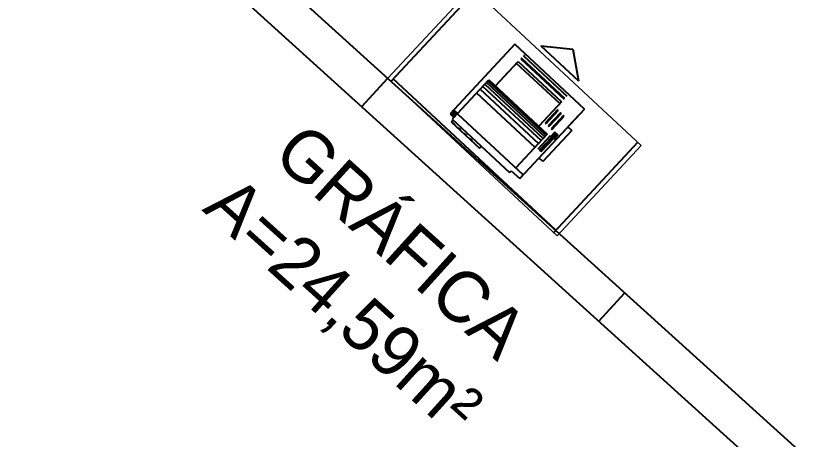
# Model space of a CAD drawing. Extents: x -15 to 8521, y -5327 to 1905.
# Drawn here: x 6568.6 to 6877.4, y -2266.5 to -2101.7 of the extents above; entities that cross this region are included whole.
import ezdxf

# ---------------------------------------------------------------- set-up
doc = ezdxf.new("R2010")
doc.units = 0
for name, color, linetype in [('AR-EQP', 1, 'Continuous'), ('AR-ESQ', 2, 'Continuous'), ('AR-MOB', 2, 'Continuous'), ('AR-TXT', 2, 'Continuous')]:
    doc.layers.add(name, color=color, linetype=linetype)
doc.styles.add('1-125', font='stylu.ttf', dxfattribs={"height": 0.2})

# ---------------------------------------------------------------- blocks, each defined once
blk = doc.blocks.new('HP')
at = {"color": 1}
for p, q in [((-17.04, -27.4), (-17.04, 9.6)), ((-17.04, 9.6), (-15.04, 9.6)), ((-15.04, 10.6), (15.46, 10.6)), ((-15.04, 10.6), (-14.54, 10.6)), ((-15.04, 9.6), (-15.04, 10.6)), ((-15.04, 9.6), (-15.04, 9.6)), ((-15.04, 9.6), (-15.04, 7.6)), ((-14.54, 10.6), (-14.54, 11.6)), ((-14.54, 11.6), (0.46, 11.6)), ((-12.97, 11.34), (-12.96, 11.03)), ((-10.08, 11.34), (-10.07, 11.03)), ((-6.95, 11.34), (-6.94, 11.03)), ((-3.89, 11.34), (-3.88, 11.03)), ((0.46, 11.6), (0.46, 10.6)), ((15.46, 10.6), (15.46, 9.6)), ((15.46, 9.6), (19.96, 9.6)), ((19.96, -27.4), (19.96, 9.6)), ((19.96, 9.6), (19.96, 7.6)), ((19.96, 7.6), (-17.04, 7.6)), ((-17.04, 7.6), (-15.04, 7.6)), ((-15.04, 7.6), (-15.04, -10.4)), ((15.96, -10.4), (15.96, 7.6)), ((21.96, -1.4), (19.96, -1.4)), ((21.96, -17.9), (21.96, -1.4)), ((-15.04, -3.4), (15.96, -3.4)), ((-15.04, -5.4), (15.96, -5.4)), ((17.26, -10.59), (17.26, -3.59)), ((18.06, -10.59), (18.06, -3.59)), ((18.46, -3.59), (18.46, -10.59)), ((18.86, -10.59), (18.86, -3.59)), ((-15.04, -6.9), (15.96, -6.9)), ((-15.04, -8.1), (15.96, -8.1)), ((-15.04, -9), (15.96, -9)), ((-15.04, -9.7), (15.96, -9.7)), ((-15.04, -10.2), (15.96, -10.2)), ((-15.04, -10.4), (15.96, -10.4)), ((-11.54, -17.51), (-11.54, -10.4)), ((-11.54, -10.4), (-11.54, -23.4)), ((11.46, -23.4), (11.46, -10.4)), ((15.96, -10.4), (15.96, -10.4)), ((18.06, -10.59), (17.66, -10.59)), ((17.66, -12.96), (17.66, -10.59)), ((18.06, -12.96), (18.06, -10.59)), ((18.86, -10.59), (18.46, -10.59)), ((18.46, -12.96), (18.46, -10.59)), ((18.86, -12.96), (18.86, -10.59)), ((19.26, -12.96), (19.26, -10.59)), ((12.43, -12.96), (12.83, -12.96)), ((12.43, -19.96), (12.43, -12.96)), ((12.83, -19.96), (12.83, -12.96)), ((14.03, -12.96), (14.43, -12.96)), ((14.03, -19.96), (14.03, -12.96)), ((14.43, -19.96), (14.43, -12.96)), ((15.67, -12.96), (16.07, -12.96)), ((15.67, -19.96), (15.67, -12.96)), ((16.07, -12.96), (16.07, -19.96)), ((18.06, -12.96), (17.66, -12.96)), ((18.86, -12.96), (18.46, -12.96)), ((18.86, -12.96), (19.26, -12.96)), ((19.96, -27.4), (19.96, -17.9)), ((19.96, -17.9), (21.96, -17.9)), ((11.46, -23.4), (11.46, -21.4)), ((12.83, -19.96), (12.43, -19.96)), ((14.43, -19.96), (14.03, -19.96)), ((16.07, -19.96), (15.67, -19.96)), ((11.46, -22.4), (-11.54, -22.4)), ((-11.54, -23.4), (11.46, -23.4)), ((19.96, -27.4), (-17.04, -27.4)), ((-17.04, -27.4), (-11.54, -27.4)), ((-17.04, -27.4), (-17.04, -27.4)), ((-11.51, -24.79), (11.49, -24.79)), ((-11.51, -25.19), (-11.51, -24.79)), ((11.49, -25.19), (-11.51, -25.19)), ((-11.51, -26.44), (11.49, -26.44)), ((-11.51, -26.84), (-11.51, -26.44))]:
    blk.add_line(p, q, dxfattribs=at)
for points in [[(-17.04, 7.6), (-17.04, 9.6), (-15.04, 7.6), (-15.04, 9.6)], [(-13.93, 11.03), (-13.93, 11.34), (-12.96, 11.03), (-12.97, 11.34)], [(-11.04, 11.03), (-11.04, 11.34), (-10.07, 11.03), (-10.08, 11.34)], [(-7.91, 11.03), (-7.91, 11.34), (-6.94, 11.03), (-6.95, 11.34)], [(-4.85, 11.03), (-4.85, 11.34), (-3.88, 11.03), (-3.89, 11.34)], [(17.26, -3.59), (17.26, -10.59), (17.66, -3.59), (17.66, -10.59)], [(18.06, -3.59), (18.06, -10.59), (18.46, -3.59), (18.46, -10.59)], [(18.86, -3.59), (18.86, -10.59), (19.26, -3.59), (19.26, -10.59)], [(11.49, -24.79), (-11.51, -24.79), (11.49, -25.19), (-11.51, -25.19)], [(11.49, -26.44), (-11.51, -26.44), (11.49, -26.84), (-11.51, -26.84)]]:
    blk.add_solid(points, dxfattribs=at)
blk = doc.blocks.new('impressora')
at = {"layer": 'AR-EQP', "extrusion": (0, 0, -1), "xscale": -0.0099999999999909, "yscale": 0.0099999999999909, "zscale": -0.0099999999999909, "rotation": 270}
blk.add_blockref('HP', (-0.116, 0.1704), dxfattribs=at)
blk = doc.blocks.new('ARM-ALTO')
at = {"color": 0, "linetype": 'Continuous', "lineweight": 15}
for p, q in [((2109.7842, 1073.1184), (2109.3042, 1073.1184)), ((2109.3042, 1072.2184), (2109.3042, 1073.1184)), ((2109.7842, 1073.1184), (2109.7842, 1072.2184)), ((2109.7842, 1072.2184), (2109.3042, 1072.2184)), ((2109.7842, 1072.2184), (2109.3042, 1072.2184)), ((2109.7842, 1072.2184), (2109.3042, 1072.2184))]:
    blk.add_line(p, q, dxfattribs=at)
at = {"color": 0}
for p, q in [((2109.7842, 1073.1004), (2109.3042, 1073.1004)), ((2109.3162, 1072.2364), (2109.3162, 1073.1004)), ((2109.8026, 1072.7684), (2109.8026, 1072.5684)), ((2109.8026, 1072.7684), (2109.8776, 1072.6684)), ((2109.8776, 1072.6684), (2109.8026, 1072.5684)), ((2109.7842, 1072.2364), (2109.3042, 1072.2364))]:
    blk.add_line(p, q, dxfattribs=at)

msp = doc.modelspace()

# ---------------------------------------------------------------- linework, layer by layer
at = {"layer": 'AR-ESQ'}
for p, q in [((6435.283, -1874.15), (7537.369, -2872.79)), ((6440.031, -1898.695), (6966.162, -2375.441)), ((6703.104, -2137.06), (6713.183, -2125.936)), ((6795.307, -2220.609), (6805.387, -2209.485))]:
    msp.add_line(p, q, dxfattribs=at)

# ---------------------------------------------------------------- block references
at = {"layer": 'AR-MOB', "yscale": 100, "zscale": 100}
for name, p, xscale, rotation in [('ARM-ALTO', (-58541.352, -229610.7), 100, 47.02940734505592), ('impressora', (6736.07, -2141.321), -100, 227.0272897669368)]:
    msp.add_blockref(name, p, dxfattribs=dict(at, xscale=xscale, rotation=rotation))

# ---------------------------------------------------------------- texts
at = {"layer": 'AR-TXT', "insert": (6706.109, -2203.074), "char_height": 20, "attachment_point": 5, "rotation": 317.86462, "style": '1-125'}
msp.add_mtext('GRÁFICA\\PA=24,59m²', dxfattribs=at)

doc.saveas('drawing.dxf')
